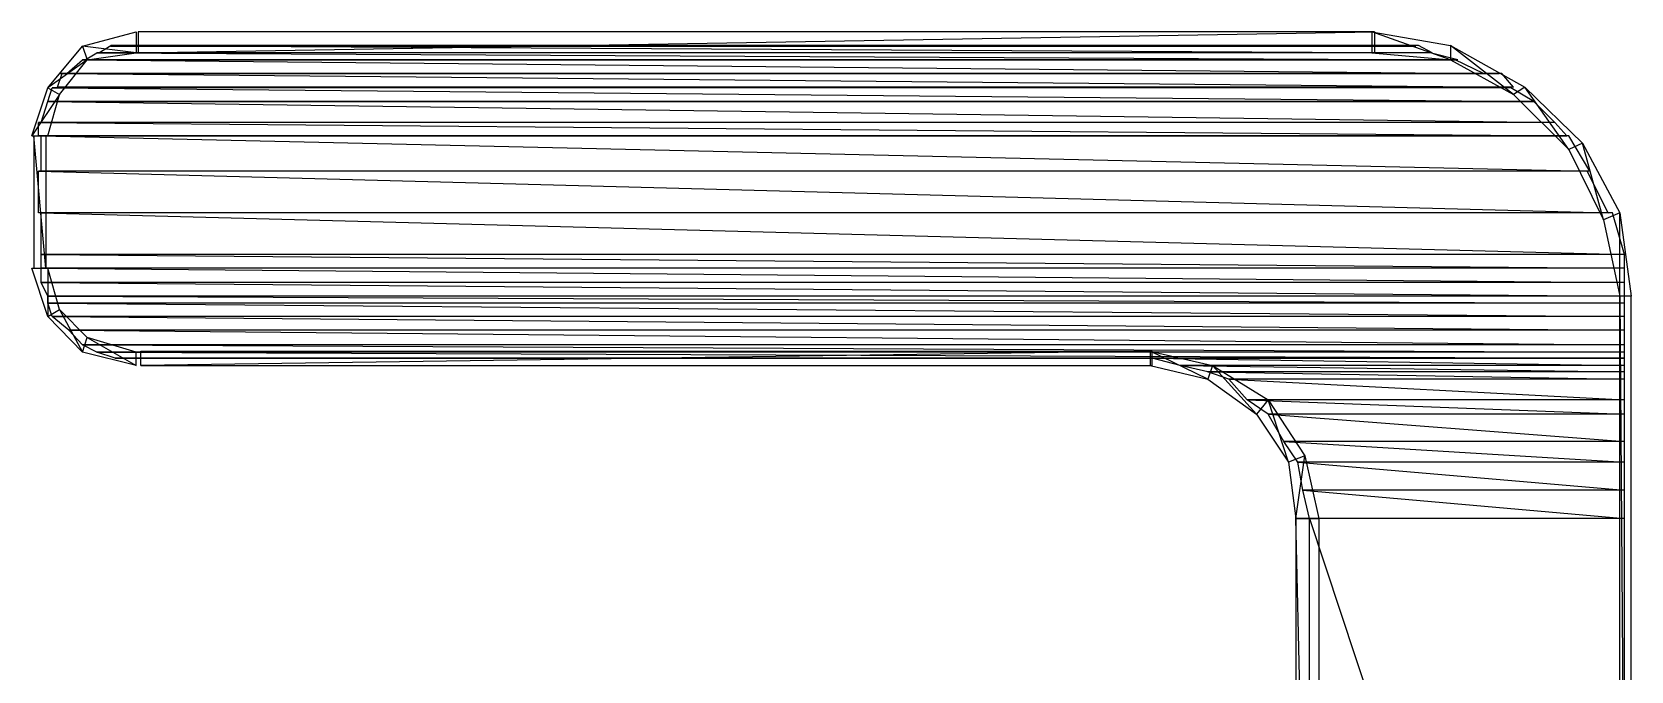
# Model space of a CAD drawing. Header units: millimetres. Extents: x 10 to 831, y 7 to 587.
# Drawn here: x 769.779 to 772.216, y 88.896 to 89.87 of the extents above; entities that cross this region are included whole.
import ezdxf

# ---------------------------------------------------------------- set-up
doc = ezdxf.new("R2010")
doc.units = ezdxf.units.MM
doc.layers.get('0').update_dxf_attribs({"linetype": 'CONTINUOUS'})

msp = doc.modelspace()

# ---------------------------------------------------------------- linework, layer by layer
at = {"color": 0}
for p, q in [((769.856, 89.8483), (769.938, 89.8701)), ((769.856, 89.8483), (769.938, 89.8701)), ((769.938, 89.8701), (769.938, 89.8384)), ((769.938, 89.8701), (769.938, 89.8384)), ((769.941, 89.8701), (769.941, 89.8384)), ((769.941, 89.8384), (771.825, 89.8701)), ((771.825, 89.8701), (769.941, 89.8701)), ((769.941, 89.8384), (771.825, 89.8701)), ((769.941, 89.8701), (769.941, 89.8384)), ((769.941, 89.8384), (771.825, 89.8701)), ((771.825, 89.8701), (769.941, 89.8701)), ((769.941, 89.8384), (771.825, 89.8701)), ((771.941, 89.8275), (771.821, 89.8701)), ((771.821, 89.8701), (771.941, 89.8493)), ((771.941, 89.8275), (771.821, 89.8701)), ((771.821, 89.8701), (771.821, 89.8384)), ((771.941, 89.8275), (771.821, 89.8701)), ((771.821, 89.8701), (771.941, 89.8493)), ((771.941, 89.8275), (771.821, 89.8701)), ((771.821, 89.8701), (771.821, 89.8384)), ((771.825, 89.8701), (771.825, 89.8384)), ((771.825, 89.8701), (771.825, 89.8384)), ((769.803, 89.7848), (769.856, 89.8483)), ((769.803, 89.7848), (769.856, 89.8483)), ((769.938, 89.8384), (769.856, 89.8483)), ((769.938, 89.8384), (769.856, 89.8483)), ((769.856, 89.8483), (769.863, 89.8275)), ((769.856, 89.8483), (769.863, 89.8275)), ((769.938, 89.8384), (769.856, 89.8483)), ((769.938, 89.8384), (769.856, 89.8483)), ((769.856, 89.8483), (769.863, 89.8275)), ((769.856, 89.8483), (769.863, 89.8275)), ((769.86, 89.8275), (769.878, 89.8384)), ((769.86, 89.8275), (769.878, 89.8384)), ((769.863, 89.8275), (769.938, 89.8384)), ((769.863, 89.8275), (769.938, 89.8384)), ((771.91, 89.8384), (769.878, 89.8384)), ((769.878, 89.8384), (771.952, 89.8275)), ((769.878, 89.8384), (771.952, 89.8275)), ((771.91, 89.8384), (769.878, 89.8384)), ((769.878, 89.8384), (771.952, 89.8275)), ((769.878, 89.8384), (771.952, 89.8275)), ((769.881, 89.8384), (769.899, 89.8493)), ((771.913, 89.8384), (769.881, 89.8384)), ((771.913, 89.8384), (769.881, 89.8384)), ((771.892, 89.8493), (769.899, 89.8493)), ((769.899, 89.8493), (771.913, 89.8384)), ((769.899, 89.8493), (771.913, 89.8384)), ((771.892, 89.8493), (769.899, 89.8493)), ((769.899, 89.8493), (771.913, 89.8384)), ((769.899, 89.8493), (771.913, 89.8384)), ((771.888, 89.8483), (769.899, 89.8483)), ((771.888, 89.8483), (769.899, 89.8483)), ((769.899, 89.8483), (769.909, 89.8483)), ((771.853, 89.8483), (769.909, 89.8483)), ((771.853, 89.8483), (769.909, 89.8483)), ((769.909, 89.8483), (769.938, 89.8483)), ((771.857, 89.8483), (769.909, 89.8483)), ((769.909, 89.8483), (771.888, 89.8483)), ((769.909, 89.8483), (771.888, 89.8483)), ((771.857, 89.8483), (769.909, 89.8483)), ((769.909, 89.8483), (771.888, 89.8483)), ((769.909, 89.8483), (771.888, 89.8483)), ((771.821, 89.8483), (769.938, 89.8483)), ((769.938, 89.8483), (771.853, 89.8483)), ((769.938, 89.8483), (771.853, 89.8483)), ((771.821, 89.8483), (769.938, 89.8483)), ((769.938, 89.8483), (771.853, 89.8483)), ((769.938, 89.8483), (771.853, 89.8483)), ((771.825, 89.8384), (769.941, 89.8384)), ((771.853, 89.8483), (771.821, 89.8483)), ((771.853, 89.8483), (771.821, 89.8483)), ((771.821, 89.8384), (771.941, 89.8275)), ((771.888, 89.8483), (771.857, 89.8483)), ((771.888, 89.8483), (771.857, 89.8483)), ((771.913, 89.8384), (771.892, 89.8493)), ((771.913, 89.8384), (771.892, 89.8493)), ((771.952, 89.8275), (771.91, 89.8384)), ((771.952, 89.8275), (771.91, 89.8384)), ((772.037, 89.7749), (771.941, 89.8493)), ((771.941, 89.8493), (772.054, 89.7862)), ((772.037, 89.7749), (771.941, 89.8493)), ((771.941, 89.8493), (771.941, 89.8275)), ((771.941, 89.8493), (771.941, 89.8275)), ((772.037, 89.7749), (771.941, 89.8493)), ((771.941, 89.8493), (772.054, 89.7862)), ((772.037, 89.7749), (771.941, 89.8493)), ((771.941, 89.8493), (771.941, 89.8275)), ((771.941, 89.8493), (771.941, 89.8275)), ((769.863, 89.8275), (769.803, 89.7848)), ((769.863, 89.8275), (769.803, 89.7848)), ((769.863, 89.8275), (769.803, 89.7848)), ((769.863, 89.8275), (769.803, 89.7848)), ((769.818, 89.7862), (769.825, 89.8066)), ((769.821, 89.7749), (769.863, 89.8275)), ((769.821, 89.7749), (769.863, 89.8275)), ((772.015, 89.8066), (769.821, 89.8066)), ((772.015, 89.8066), (769.821, 89.8066)), ((769.821, 89.8066), (769.835, 89.8066)), ((772.019, 89.8066), (769.825, 89.8066)), ((769.825, 89.8066), (772.037, 89.7862)), ((769.825, 89.8066), (772.037, 89.7862)), ((772.019, 89.8066), (769.825, 89.8066)), ((769.825, 89.8066), (772.037, 89.7862)), ((769.825, 89.8066), (772.037, 89.7862)), ((769.832, 89.8066), (769.856, 89.8275)), ((771.991, 89.8066), (769.832, 89.8066)), ((771.991, 89.8066), (769.832, 89.8066)), ((771.998, 89.8066), (769.835, 89.8066)), ((769.835, 89.8066), (772.015, 89.8066)), ((769.835, 89.8066), (772.015, 89.8066)), ((771.998, 89.8066), (769.835, 89.8066)), ((769.835, 89.8066), (772.015, 89.8066)), ((769.835, 89.8066), (772.015, 89.8066)), ((771.948, 89.8275), (769.856, 89.8275)), ((769.856, 89.8275), (771.991, 89.8066)), ((769.856, 89.8275), (771.991, 89.8066)), ((771.948, 89.8275), (769.856, 89.8275)), ((769.856, 89.8275), (771.991, 89.8066)), ((769.856, 89.8275), (771.991, 89.8066)), ((771.952, 89.8275), (769.86, 89.8275)), ((771.952, 89.8275), (769.86, 89.8275)), ((769.86, 89.8275), (771.952, 89.8275)), ((769.86, 89.8275), (771.952, 89.8275)), ((771.952, 89.8275), (769.86, 89.8275)), ((771.952, 89.8275), (769.86, 89.8275)), ((769.86, 89.8275), (771.952, 89.8275)), ((769.86, 89.8275), (771.952, 89.8275)), ((771.952, 89.8275), (769.86, 89.8275)), ((771.941, 89.8275), (772.037, 89.7749)), ((771.941, 89.8275), (772.037, 89.7749)), ((771.991, 89.8066), (771.948, 89.8275)), ((771.991, 89.8066), (771.948, 89.8275)), ((771.952, 89.8275), (771.952, 89.8275)), ((771.952, 89.8275), (771.952, 89.8275)), ((772.015, 89.8066), (771.998, 89.8066)), ((772.015, 89.8066), (771.998, 89.8066)), ((772.037, 89.7862), (772.019, 89.8066)), ((772.037, 89.7862), (772.019, 89.8066)), ((769.779, 89.7117), (769.803, 89.7848)), ((769.779, 89.7117), (769.803, 89.7848)), ((769.803, 89.764), (769.81, 89.7848)), ((769.803, 89.764), (769.81, 89.7848)), ((769.803, 89.7848), (769.821, 89.7749)), ((769.803, 89.7848), (769.821, 89.7749)), ((769.803, 89.7848), (769.821, 89.7749)), ((769.803, 89.7848), (769.821, 89.7749)), ((772.033, 89.7848), (769.81, 89.7848)), ((769.81, 89.7848), (772.068, 89.764)), ((769.81, 89.7848), (772.068, 89.764)), ((772.033, 89.7848), (769.81, 89.7848)), ((769.81, 89.7848), (772.068, 89.764)), ((769.81, 89.7848), (772.068, 89.764)), ((772.037, 89.7862), (769.818, 89.7862)), ((772.037, 89.7862), (769.818, 89.7862)), ((772.068, 89.764), (772.033, 89.7848)), ((772.068, 89.764), (772.033, 89.7848)), ((772.054, 89.7862), (772.037, 89.7749)), ((772.054, 89.7862), (772.037, 89.7749)), ((772.054, 89.7862), (772.037, 89.7749)), ((772.054, 89.7862), (772.037, 89.7749)), ((772.121, 89.6909), (772.054, 89.7862)), ((772.054, 89.7862), (772.142, 89.7008)), ((772.121, 89.6909), (772.054, 89.7862)), ((772.121, 89.6909), (772.054, 89.7862)), ((772.054, 89.7862), (772.142, 89.7008)), ((772.121, 89.6909), (772.054, 89.7862)), ((769.821, 89.7749), (769.779, 89.7117)), ((769.821, 89.7749), (769.779, 89.7117)), ((769.821, 89.7749), (769.779, 89.7117)), ((769.821, 89.7749), (769.779, 89.7117)), ((769.793, 89.7322), (769.803, 89.764)), ((769.803, 89.7117), (769.821, 89.7749)), ((772.068, 89.764), (769.803, 89.764)), ((772.068, 89.764), (769.803, 89.764)), ((769.803, 89.764), (772.068, 89.764)), ((769.803, 89.764), (772.068, 89.764)), ((772.068, 89.764), (769.803, 89.764)), ((772.068, 89.764), (769.803, 89.764)), ((769.803, 89.764), (772.068, 89.764)), ((769.803, 89.764), (772.068, 89.764)), ((772.068, 89.764), (769.803, 89.764)), ((772.068, 89.764), (769.803, 89.764)), ((769.803, 89.764), (772.1, 89.7322)), ((769.803, 89.764), (772.1, 89.7322)), ((772.068, 89.764), (769.803, 89.764)), ((769.803, 89.764), (772.1, 89.7322)), ((769.803, 89.764), (772.1, 89.7322)), ((772.037, 89.7749), (772.121, 89.6909)), ((772.037, 89.7749), (772.121, 89.6909)), ((772.068, 89.764), (772.068, 89.764)), ((772.068, 89.764), (772.068, 89.764)), ((772.1, 89.7322), (772.068, 89.764)), ((772.1, 89.7322), (772.068, 89.764)), ((772.1, 89.7322), (769.789, 89.7322)), ((769.789, 89.7322), (772.118, 89.7117)), ((769.789, 89.7322), (772.118, 89.7117)), ((769.789, 89.7117), (769.789, 89.7322)), ((772.1, 89.7322), (769.789, 89.7322)), ((769.789, 89.7322), (772.118, 89.7117)), ((769.789, 89.7322), (772.118, 89.7117)), ((769.789, 89.7117), (769.789, 89.7322)), ((772.1, 89.7322), (769.793, 89.7322)), ((772.1, 89.7322), (769.793, 89.7322)), ((772.118, 89.7117), (772.1, 89.7322)), ((772.118, 89.7117), (772.1, 89.7322)), ((769.779, 89.7117), (769.803, 89.7117)), ((769.779, 89.7117), (769.803, 89.7117)), ((769.8, 89.5103), (769.782, 89.7117)), ((769.782, 89.7117), (769.782, 89.5103)), ((769.8, 89.5103), (769.782, 89.7117)), ((769.782, 89.7117), (769.8, 89.7117)), ((769.8, 89.5103), (769.782, 89.7117)), ((769.782, 89.7117), (769.782, 89.5103)), ((769.8, 89.5103), (769.782, 89.7117)), ((769.782, 89.7117), (769.8, 89.7117)), ((772.118, 89.7117), (769.789, 89.7117)), ((772.118, 89.7117), (769.789, 89.7117)), ((769.789, 89.7117), (772.118, 89.7117)), ((769.789, 89.7117), (772.118, 89.7117)), ((772.118, 89.7117), (769.789, 89.7117)), ((772.118, 89.7117), (769.789, 89.7117)), ((769.789, 89.7117), (772.118, 89.7117)), ((769.789, 89.7117), (772.118, 89.7117)), ((772.118, 89.7117), (769.789, 89.7117)), ((772.121, 89.7117), (769.793, 89.7117)), ((769.793, 89.7117), (772.153, 89.6578)), ((769.793, 89.7117), (772.153, 89.6578)), ((772.121, 89.7117), (769.793, 89.7117)), ((769.793, 89.7117), (772.153, 89.6578)), ((769.793, 89.7117), (772.153, 89.6578)), ((769.793, 89.6578), (769.793, 89.7117)), ((769.8, 89.7117), (769.8, 89.5103)), ((772.118, 89.7117), (772.118, 89.7117)), ((772.118, 89.7117), (772.118, 89.7117)), ((772.153, 89.6578), (772.121, 89.7117)), ((772.153, 89.6578), (772.121, 89.7117)), ((772.142, 89.7008), (772.121, 89.6909)), ((772.142, 89.7008), (772.121, 89.6909)), ((772.142, 89.7008), (772.121, 89.6909)), ((772.142, 89.7008), (772.121, 89.6909)), ((772.121, 89.6909), (772.174, 89.5837)), ((772.121, 89.6909), (772.174, 89.5837)), ((772.174, 89.5837), (772.142, 89.7008)), ((772.142, 89.7008), (772.199, 89.5946)), ((772.174, 89.5837), (772.142, 89.7008)), ((772.174, 89.5837), (772.142, 89.7008)), ((772.142, 89.7008), (772.199, 89.5946)), ((772.174, 89.5837), (772.142, 89.7008)), ((772.149, 89.6578), (769.789, 89.6578)), ((769.789, 89.6578), (772.181, 89.5946)), ((769.789, 89.6578), (772.181, 89.5946)), ((772.149, 89.6578), (769.789, 89.6578)), ((769.789, 89.6578), (772.181, 89.5946)), ((769.789, 89.6578), (772.181, 89.5946)), ((769.789, 89.5946), (769.789, 89.6578)), ((772.153, 89.6578), (769.793, 89.6578)), ((772.153, 89.6578), (769.793, 89.6578)), ((772.181, 89.5946), (772.149, 89.6578)), ((772.181, 89.5946), (772.149, 89.6578)), ((772.181, 89.5946), (769.789, 89.5946)), ((772.181, 89.5946), (769.789, 89.5946)), ((772.188, 89.5946), (769.793, 89.5946)), ((769.793, 89.5946), (772.206, 89.5311)), ((769.793, 89.5946), (772.206, 89.5311)), ((772.188, 89.5946), (769.793, 89.5946)), ((769.793, 89.5946), (772.206, 89.5311)), ((769.793, 89.5946), (772.206, 89.5311)), ((769.793, 89.5311), (769.793, 89.5946)), ((772.199, 89.5946), (772.174, 89.5837)), ((772.199, 89.5946), (772.174, 89.5837)), ((772.199, 89.5946), (772.174, 89.5837)), ((772.199, 89.5946), (772.174, 89.5837)), ((772.206, 89.5311), (772.188, 89.5946)), ((772.206, 89.5311), (772.188, 89.5946)), ((772.199, 89.4676), (772.199, 89.5946)), ((772.199, 89.5946), (772.216, 89.4676)), ((772.199, 89.4676), (772.199, 89.5946)), ((772.199, 89.4676), (772.199, 89.5946)), ((772.199, 89.5946), (772.216, 89.4676)), ((772.199, 89.4676), (772.199, 89.5946)), ((772.174, 89.5837), (772.199, 89.4676)), ((772.174, 89.5837), (772.199, 89.4676)), ((772.206, 89.5311), (769.793, 89.5311)), ((772.206, 89.5311), (769.793, 89.5311)), ((772.206, 89.5311), (769.793, 89.5311)), ((769.793, 89.5311), (772.206, 89.5103)), ((769.793, 89.5311), (772.206, 89.5103)), ((772.206, 89.5311), (769.793, 89.5311)), ((769.793, 89.5311), (772.206, 89.5103)), ((769.793, 89.5311), (772.206, 89.5103)), ((769.793, 89.5103), (769.793, 89.5311)), ((772.206, 89.5103), (772.206, 89.5311)), ((772.206, 89.5103), (772.206, 89.5311)), ((769.779, 89.5103), (769.803, 89.5103)), ((769.803, 89.4362), (769.779, 89.5103)), ((769.779, 89.5103), (769.803, 89.5103)), ((769.803, 89.4362), (769.779, 89.5103)), ((769.782, 89.5103), (769.8, 89.5103)), ((769.782, 89.5103), (769.8, 89.5103)), ((772.206, 89.5103), (769.793, 89.5103)), ((772.206, 89.5103), (769.793, 89.5103)), ((772.206, 89.5103), (769.793, 89.5103)), ((769.793, 89.5103), (772.206, 89.4884)), ((769.793, 89.5103), (772.206, 89.4884)), ((772.206, 89.5103), (769.793, 89.5103)), ((769.793, 89.5103), (772.206, 89.4884)), ((769.793, 89.5103), (772.206, 89.4884)), ((769.793, 89.4884), (769.793, 89.5103)), ((772.206, 89.4884), (769.793, 89.4884)), ((772.206, 89.4884), (769.793, 89.4884)), ((772.206, 89.4884), (769.793, 89.4884)), ((769.793, 89.4884), (772.206, 89.4676)), ((769.793, 89.4884), (772.206, 89.4676)), ((772.206, 89.4884), (769.793, 89.4884)), ((769.793, 89.4884), (772.206, 89.4676)), ((769.793, 89.4884), (772.206, 89.4676)), ((769.803, 89.4676), (769.793, 89.4884)), ((769.803, 89.5103), (769.803, 89.4362)), ((769.803, 89.5103), (769.803, 89.4362)), ((769.821, 89.4472), (769.803, 89.5103)), ((769.803, 89.5103), (769.803, 89.4362)), ((769.803, 89.5103), (769.803, 89.4362)), ((769.821, 89.4472), (769.803, 89.5103)), ((772.206, 89.4884), (772.206, 89.5103)), ((772.206, 89.4884), (772.206, 89.5103)), ((772.206, 89.4676), (772.206, 89.4884)), ((772.206, 89.4676), (772.206, 89.4884)), ((772.206, 89.4676), (769.803, 89.4676)), ((772.206, 89.4676), (769.803, 89.4676)), ((772.206, 89.4676), (769.803, 89.4676)), ((769.803, 89.4676), (772.206, 89.4567)), ((769.803, 89.4676), (772.206, 89.4567)), ((772.206, 89.4676), (769.803, 89.4676)), ((769.803, 89.4676), (772.206, 89.4567)), ((769.803, 89.4676), (772.206, 89.4567)), ((769.803, 89.4567), (769.803, 89.4676)), ((772.216, 89.4676), (772.199, 89.4676)), ((772.216, 89.4676), (772.199, 89.4676)), ((772.216, 89.4676), (772.199, 89.4676)), ((772.199, 89.4676), (772.216, 87.1926)), ((772.199, 89.4676), (772.216, 87.1926)), ((772.216, 89.4676), (772.199, 89.4676)), ((772.199, 89.4676), (772.216, 87.1926)), ((772.199, 89.4676), (772.216, 87.1926)), ((772.199, 87.1926), (772.199, 89.4676)), ((772.206, 89.4567), (772.206, 89.4676)), ((772.206, 89.4567), (772.206, 89.4676)), ((772.216, 87.1926), (772.216, 89.4676)), ((772.216, 87.1926), (772.216, 89.4676)), ((772.206, 89.4567), (769.803, 89.4567)), ((772.206, 89.4567), (769.803, 89.4567)), ((772.206, 89.4567), (769.803, 89.4567)), ((769.803, 89.4567), (772.206, 89.4362)), ((769.803, 89.4567), (772.206, 89.4362)), ((772.206, 89.4567), (769.803, 89.4567)), ((769.803, 89.4567), (772.206, 89.4362)), ((769.803, 89.4567), (772.206, 89.4362)), ((769.81, 89.4362), (769.803, 89.4567)), ((769.803, 89.4362), (769.821, 89.4472)), ((769.803, 89.4362), (769.821, 89.4472)), ((769.803, 89.4362), (769.821, 89.4472)), ((769.803, 89.4362), (769.821, 89.4472)), ((769.821, 89.4472), (769.856, 89.3822)), ((769.821, 89.4472), (769.856, 89.3822)), ((769.863, 89.4045), (769.821, 89.4472)), ((769.821, 89.4472), (769.856, 89.3822)), ((769.821, 89.4472), (769.856, 89.3822)), ((769.863, 89.4045), (769.821, 89.4472)), ((772.206, 89.4362), (772.206, 89.4567)), ((772.206, 89.4362), (772.206, 89.4567)), ((769.856, 89.3822), (769.803, 89.4362)), ((769.856, 89.3822), (769.803, 89.4362)), ((772.206, 89.4362), (769.81, 89.4362)), ((772.206, 89.4362), (769.81, 89.4362)), ((772.206, 89.4362), (769.81, 89.4362)), ((769.81, 89.4362), (772.206, 89.4154)), ((769.81, 89.4362), (772.206, 89.4154)), ((772.206, 89.4362), (769.81, 89.4362)), ((769.81, 89.4362), (772.206, 89.4154)), ((769.81, 89.4362), (772.206, 89.4154)), ((769.835, 89.4154), (769.81, 89.4362)), ((772.206, 89.4154), (769.835, 89.4154)), ((772.206, 89.4154), (769.835, 89.4154)), ((772.206, 89.4154), (769.835, 89.4154)), ((769.835, 89.4154), (772.206, 89.3932)), ((769.835, 89.4154), (772.206, 89.3932)), ((772.206, 89.4154), (769.835, 89.4154)), ((769.835, 89.4154), (772.206, 89.3932)), ((769.835, 89.4154), (772.206, 89.3932)), ((769.856, 89.3932), (769.835, 89.4154)), ((772.206, 89.4154), (772.206, 89.4362)), ((772.206, 89.4154), (772.206, 89.4362)), ((772.206, 89.3932), (772.206, 89.4154)), ((772.206, 89.3932), (772.206, 89.4154)), ((769.856, 89.3822), (769.863, 89.4045)), ((769.856, 89.3822), (769.863, 89.4045)), ((769.856, 89.3822), (769.863, 89.4045)), ((769.856, 89.3822), (769.863, 89.4045)), ((772.206, 89.3932), (769.856, 89.3932)), ((772.206, 89.3932), (769.856, 89.3932)), ((772.206, 89.3932), (769.856, 89.3932)), ((769.856, 89.3932), (772.206, 89.3822)), ((769.856, 89.3932), (772.206, 89.3822)), ((772.206, 89.3932), (769.856, 89.3932)), ((769.856, 89.3932), (772.206, 89.3822)), ((769.856, 89.3932), (772.206, 89.3822)), ((769.878, 89.3822), (769.856, 89.3932)), ((769.863, 89.4045), (769.938, 89.3618)), ((769.863, 89.4045), (769.938, 89.3618)), ((769.863, 89.4045), (769.938, 89.3618)), ((769.863, 89.4045), (769.938, 89.3618)), ((769.938, 89.3822), (769.863, 89.4045)), ((772.206, 89.3822), (772.206, 89.3932)), ((772.206, 89.3822), (772.206, 89.3932)), ((769.938, 89.3618), (769.856, 89.3822)), ((769.938, 89.3618), (769.856, 89.3822)), ((772.206, 89.3822), (769.878, 89.3822)), ((772.206, 89.3822), (769.878, 89.3822)), ((772.206, 89.3822), (769.878, 89.3822)), ((769.878, 89.3822), (772.206, 89.3727)), ((769.878, 89.3822), (772.206, 89.3727)), ((769.906, 89.3727), (769.878, 89.3822)), ((772.206, 89.3822), (769.878, 89.3822)), ((769.878, 89.3822), (772.206, 89.3727)), ((769.878, 89.3822), (772.206, 89.3727)), ((769.906, 89.3727), (769.878, 89.3822)), ((772.206, 89.3727), (769.906, 89.3727)), ((772.206, 89.3727), (769.906, 89.3727)), ((769.906, 89.3727), (769.941, 89.3727)), ((772.206, 89.3727), (769.906, 89.3727)), ((772.206, 89.3727), (769.906, 89.3727)), ((769.906, 89.3727), (769.941, 89.3727)), ((769.906, 89.3727), (772.206, 89.3727)), ((769.906, 89.3727), (772.206, 89.3727)), ((772.206, 89.3727), (769.906, 89.3727)), ((769.938, 89.3618), (769.938, 89.3822)), ((769.938, 89.3618), (769.938, 89.3822)), ((769.941, 89.3727), (772.206, 89.3727)), ((771.486, 89.3837), (769.945, 89.3618)), ((771.486, 89.3837), (769.945, 89.3618)), ((769.945, 89.3618), (769.945, 89.3837)), ((771.486, 89.3837), (769.945, 89.3618)), ((771.486, 89.3837), (769.945, 89.3618)), ((769.945, 89.3618), (769.945, 89.3837)), ((769.945, 89.3837), (771.486, 89.3837)), ((771.571, 89.341), (771.483, 89.3837)), ((771.483, 89.3837), (771.578, 89.3618)), ((771.571, 89.341), (771.483, 89.3837)), ((771.483, 89.3837), (771.483, 89.3618)), ((771.571, 89.341), (771.483, 89.3837)), ((771.483, 89.3837), (771.578, 89.3618)), ((771.571, 89.341), (771.483, 89.3837)), ((771.483, 89.3837), (771.483, 89.3618)), ((771.486, 89.3618), (771.486, 89.3837)), ((771.486, 89.3618), (771.486, 89.3837)), ((772.206, 89.3727), (771.486, 89.3727)), ((771.486, 89.3727), (772.206, 89.3618)), ((771.486, 89.3727), (772.206, 89.3618)), ((772.206, 89.3727), (771.486, 89.3727)), ((771.486, 89.3727), (772.206, 89.3618)), ((771.486, 89.3727), (772.206, 89.3618)), ((771.529, 89.3618), (771.486, 89.3727)), ((772.206, 89.3727), (772.206, 89.3822)), ((772.206, 89.3727), (772.206, 89.3822)), ((772.206, 89.3727), (772.206, 89.3727)), ((772.206, 89.3727), (772.206, 89.3727)), ((772.206, 89.3618), (772.206, 89.3727)), ((772.206, 89.3618), (772.206, 89.3727)), ((769.945, 89.3618), (771.486, 89.3618)), ((769.945, 89.3618), (771.486, 89.3618)), ((771.483, 89.3618), (771.571, 89.341)), ((772.206, 89.3618), (771.529, 89.3618)), ((772.206, 89.3618), (771.529, 89.3618)), ((772.206, 89.3618), (771.529, 89.3618)), ((771.529, 89.3618), (772.206, 89.3519)), ((771.529, 89.3618), (772.206, 89.3519)), ((772.206, 89.3618), (771.529, 89.3618)), ((771.529, 89.3618), (772.206, 89.3519)), ((771.529, 89.3618), (772.206, 89.3519)), ((771.571, 89.3519), (771.529, 89.3618)), ((771.578, 89.3618), (771.571, 89.341)), ((771.578, 89.3618), (771.571, 89.341)), ((771.578, 89.3618), (771.571, 89.341)), ((771.578, 89.3618), (771.571, 89.341)), ((772.206, 89.3519), (771.571, 89.3519)), ((772.206, 89.3519), (771.571, 89.3519)), ((772.206, 89.3519), (771.571, 89.3519)), ((771.571, 89.3519), (772.206, 89.341)), ((771.571, 89.3519), (772.206, 89.341)), ((772.206, 89.3519), (771.571, 89.3519)), ((771.571, 89.3519), (772.206, 89.341)), ((771.571, 89.3519), (772.206, 89.341)), ((771.603, 89.341), (771.571, 89.3519)), ((771.571, 89.341), (771.645, 89.2874)), ((771.571, 89.341), (771.645, 89.2874)), ((771.645, 89.2874), (771.578, 89.3618)), ((771.578, 89.3618), (771.663, 89.3092)), ((771.645, 89.2874), (771.578, 89.3618)), ((771.645, 89.2874), (771.578, 89.3618)), ((771.578, 89.3618), (771.663, 89.3092)), ((771.645, 89.2874), (771.578, 89.3618)), ((772.206, 89.341), (771.603, 89.341)), ((772.206, 89.341), (771.603, 89.341)), ((772.206, 89.341), (771.603, 89.341)), ((771.603, 89.341), (772.206, 89.3092)), ((771.603, 89.341), (772.206, 89.3092)), ((772.206, 89.341), (771.603, 89.341)), ((771.603, 89.341), (772.206, 89.3092)), ((771.603, 89.341), (772.206, 89.3092)), ((771.631, 89.3092), (771.603, 89.341)), ((772.206, 89.3519), (772.206, 89.3618)), ((772.206, 89.3519), (772.206, 89.3618)), ((772.206, 89.341), (772.206, 89.3519)), ((772.206, 89.341), (772.206, 89.3519)), ((772.206, 89.3092), (772.206, 89.341)), ((772.206, 89.3092), (772.206, 89.341)), ((772.206, 89.3092), (771.631, 89.3092)), ((772.206, 89.3092), (771.631, 89.3092)), ((772.206, 89.3092), (771.631, 89.3092)), ((771.631, 89.3092), (772.206, 89.2874)), ((771.631, 89.3092), (772.206, 89.2874)), ((772.206, 89.3092), (771.631, 89.3092)), ((771.631, 89.3092), (772.206, 89.2874)), ((771.631, 89.3092), (772.206, 89.2874)), ((771.663, 89.2874), (771.631, 89.3092)), ((771.663, 89.3092), (771.645, 89.2874)), ((771.663, 89.3092), (771.645, 89.2874)), ((771.663, 89.3092), (771.645, 89.2874)), ((771.663, 89.3092), (771.645, 89.2874)), ((771.694, 89.2143), (771.663, 89.3092)), ((771.663, 89.3092), (771.719, 89.2239)), ((771.694, 89.2143), (771.663, 89.3092)), ((771.694, 89.2143), (771.663, 89.3092)), ((771.663, 89.3092), (771.719, 89.2239)), ((771.694, 89.2143), (771.663, 89.3092)), ((772.206, 89.2874), (772.206, 89.3092)), ((772.206, 89.2874), (772.206, 89.3092)), ((771.645, 89.2874), (771.694, 89.2143)), ((771.645, 89.2874), (771.694, 89.2143)), ((772.206, 89.2874), (771.663, 89.2874)), ((772.206, 89.2874), (771.663, 89.2874)), ((772.206, 89.2874), (771.663, 89.2874)), ((771.663, 89.2874), (772.206, 89.2457)), ((771.663, 89.2874), (772.206, 89.2457)), ((772.206, 89.2874), (771.663, 89.2874)), ((771.663, 89.2874), (772.206, 89.2457)), ((771.663, 89.2874), (772.206, 89.2457)), ((771.687, 89.2457), (771.663, 89.2874)), ((772.206, 89.2457), (772.206, 89.2874)), ((772.206, 89.2457), (772.206, 89.2874)), ((772.206, 89.2457), (771.687, 89.2457)), ((772.206, 89.2457), (771.687, 89.2457)), ((772.206, 89.2457), (771.687, 89.2457)), ((771.687, 89.2457), (772.206, 89.2143)), ((771.687, 89.2457), (772.206, 89.2143)), ((772.206, 89.2457), (771.687, 89.2457)), ((771.687, 89.2457), (772.206, 89.2143)), ((771.687, 89.2457), (772.206, 89.2143)), ((771.708, 89.2143), (771.687, 89.2457)), ((772.206, 89.2143), (772.206, 89.2457)), ((772.206, 89.2143), (772.206, 89.2457)), ((771.719, 89.2239), (771.694, 89.2143)), ((771.719, 89.2239), (771.694, 89.2143)), ((771.719, 89.2239), (771.694, 89.2143)), ((771.719, 89.2239), (771.694, 89.2143)), ((771.705, 89.1286), (771.719, 89.2239)), ((771.705, 89.1286), (771.719, 89.2239)), ((771.705, 89.1286), (771.719, 89.2239)), ((771.705, 89.1286), (771.719, 89.2239)), ((771.719, 89.2239), (771.74, 89.1286)), ((771.719, 89.2239), (771.74, 89.1286)), ((771.694, 89.2143), (771.705, 89.1286)), ((771.694, 89.2143), (771.705, 89.1286)), ((772.206, 89.2143), (771.708, 89.2143)), ((772.206, 89.2143), (771.708, 89.2143)), ((772.206, 89.2143), (771.708, 89.2143)), ((771.708, 89.2143), (772.206, 89.1716)), ((771.708, 89.2143), (772.206, 89.1716)), ((772.206, 89.2143), (771.708, 89.2143)), ((771.708, 89.2143), (772.206, 89.1716)), ((771.708, 89.2143), (772.206, 89.1716)), ((771.716, 89.1716), (771.708, 89.2143)), ((772.206, 89.1716), (772.206, 89.2143)), ((772.206, 89.1716), (772.206, 89.2143)), ((772.206, 89.1716), (771.716, 89.1716)), ((772.206, 89.1716), (771.716, 89.1716)), ((772.206, 89.1716), (771.716, 89.1716)), ((771.716, 89.1716), (772.206, 89.1286)), ((771.716, 89.1716), (772.206, 89.1286)), ((772.206, 89.1716), (771.716, 89.1716)), ((771.716, 89.1716), (772.206, 89.1286)), ((771.716, 89.1716), (772.206, 89.1286)), ((771.726, 89.1286), (771.716, 89.1716)), ((772.206, 89.1286), (772.206, 89.1716)), ((772.206, 89.1286), (772.206, 89.1716)), ((771.74, 87.679), (771.705, 89.1286)), ((771.705, 89.1286), (771.705, 87.679)), ((771.74, 87.679), (771.705, 89.1286)), ((771.705, 89.1286), (771.74, 89.1286)), ((771.74, 87.679), (771.705, 89.1286)), ((771.705, 89.1286), (771.705, 87.679)), ((771.74, 87.679), (771.705, 89.1286)), ((771.705, 89.1286), (771.74, 89.1286)), ((771.74, 89.1286), (771.705, 89.1286)), ((771.74, 89.1286), (771.705, 89.1286)), ((772.206, 89.1286), (771.726, 89.1286)), ((772.206, 89.1286), (771.726, 89.1286)), ((772.206, 89.1286), (771.726, 89.1286)), ((771.726, 89.1286), (772.206, 87.679)), ((771.726, 89.1286), (772.206, 87.679)), ((772.206, 89.1286), (771.726, 89.1286)), ((771.726, 89.1286), (772.206, 87.679)), ((771.726, 89.1286), (772.206, 87.679)), ((771.726, 87.679), (771.726, 89.1286)), ((771.74, 89.1286), (771.74, 87.679)), ((772.206, 87.679), (772.206, 89.1286)), ((772.206, 87.679), (772.206, 89.1286))]:
    msp.add_line(p, q, dxfattribs=at)

doc.saveas('drawing.dxf')
